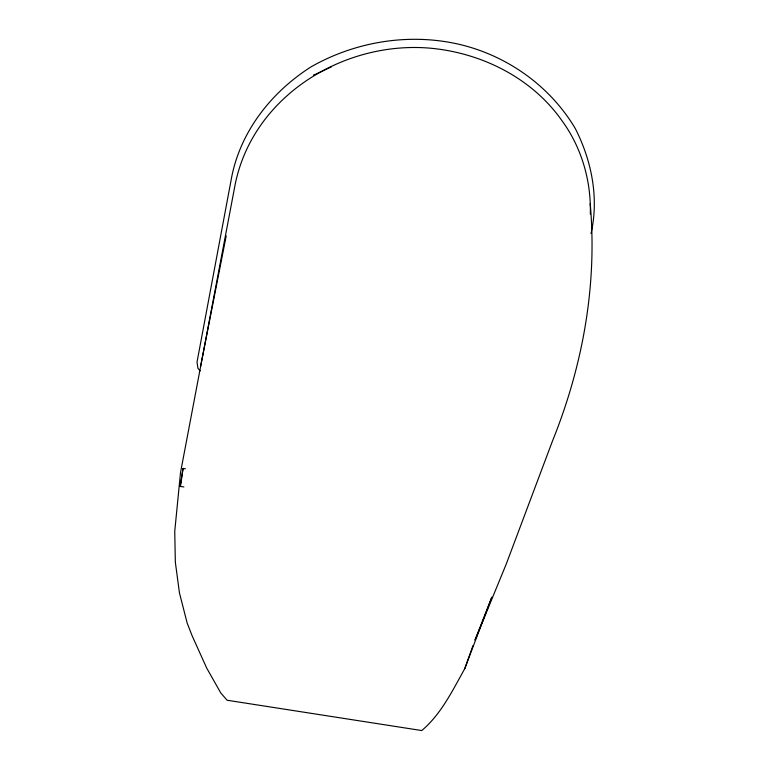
<?xml version="1.0" encoding="UTF-8"?>
<svg xmlns="http://www.w3.org/2000/svg" width="769" height="769" viewBox="0 0 769 769"><rect width="100%" height="100%" fill="white"/><g stroke="black" fill="none" stroke-linecap="round" stroke-linejoin="round"><path stroke-width="1.15" d="M590.313 214.08C591.303 181.051 581.537 147.36 561.947 120.675C531.744 77.592 480.865 52.503 429.102 48.082C342.205 41.055 252.069 97.182 234.939 185.627L180.513 472.56L174.746 531.35L175.342 562.216L179.427 592.784L187.184 623.14L192 635.482L206.601 667.896L220.722 692.859L227.057 700.232L421.739 730.55C441.127 714.276 452.508 690.475 464.745 668.722L491.852 597.119L475.031 640.019M200.526 366.669L226.201 235.891M591.015 233.536C599.118 197.979 591.688 160.663 575.279 128.51C550.258 86.349 507.973 56.166 460.468 44.621C410.117 32.663 356.335 41.247 311.426 66.634C271.697 91.761 240.37 131.239 231.488 178.062L197.008 362.132L197.998 368.476L200.276 370.831M464.745 668.722L472.993 645.527M475.079 640.01L506.29 563.956L552.392 441.243C582.864 365.708 597.446 285.001 590.207 203.593M180.427 486.498L183.051 468.436L180.263 485.777L180.302 486.469L183.897 486.931M314.684 74.67L313.675 75.16L331.449 66.826M183.051 468.436L185.367 468.734"/></g></svg>
